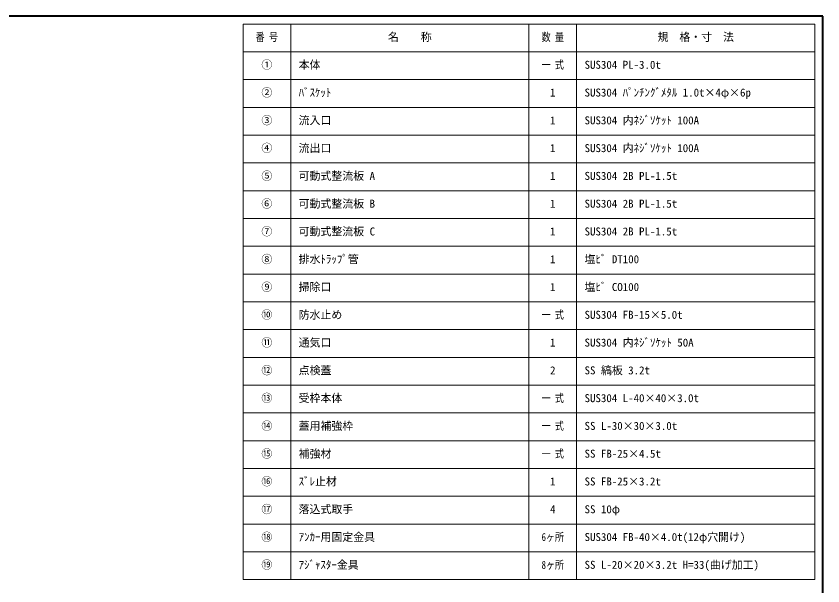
# Model space of a CAD drawing. Units: millimetres at full size, sheet at 1:10; details may follow other scales. Extents: x -2126 to 1924, y -1326 to 1484.
# Drawn here: x -107 to 1924, y 48 to 1484 of the extents above; entities that cross this region are included whole.
import ezdxf
from ezdxf.enums import TextEntityAlignment as Align

# ---------------------------------------------------------------- set-up
doc = ezdxf.new("R2010")
doc.units = ezdxf.units.MM
doc.header["$LTSCALE"] = 10
doc.layers.add('0-0_ﾚｲﾔ1', color=4, linetype='Continuous', lineweight=9)
doc.styles.add('ＭＳ ゴシック', font='')
doc.styles.get('ＭＳ ゴシック').set_extended_font_data('MS Gothic')

msp = doc.modelspace()

# ---------------------------------------------------------------- linework, layer by layer
at = {"layer": '0-0_ﾚｲﾔ1', "color": 1, "lineweight": 40}
for p, q in [((1923.78, 1484.05), (-2126.22, 1484.05)), ((1923.78, -1325.95), (1923.78, 1484.05))]:
    msp.add_line(p, q, dxfattribs=at)
at = {"layer": '0-0_ﾚｲﾔ1', "color": 3, "lineweight": 18}
for p, q in [((1903.78, 1464.05), (463.78, 1464.05)), ((583.78, 64.05), (583.78, 1464.05)), ((1183.78, 64.05), (1183.78, 1464.05)), ((1303.78, 64.05), (1303.78, 1464.05)), ((1903.78, 64.05), (1903.78, 1464.05)), ((1903.78, 1394.05), (463.78, 1394.05)), ((1903.78, 1324.05), (463.78, 1324.05)), ((1903.78, 1254.05), (463.78, 1254.05)), ((1903.78, 1184.05), (463.78, 1184.05)), ((1903.78, 1114.05), (463.78, 1114.05)), ((1903.78, 1044.05), (463.78, 1044.05)), ((1903.78, 974.05), (463.78, 974.05)), ((1903.78, 904.05), (463.78, 904.05)), ((1903.78, 834.05), (463.78, 834.05)), ((1903.78, 764.05), (463.78, 764.05)), ((1903.78, 694.05), (463.78, 694.05)), ((1903.78, 624.05), (463.78, 624.05)), ((1903.78, 554.05), (463.78, 554.05)), ((1903.78, 484.05), (463.78, 484.05)), ((1903.78, 414.05), (463.78, 414.05)), ((1903.78, 344.05), (463.78, 344.05)), ((1903.78, 274.05), (463.78, 274.05)), ((1903.78, 204.05), (463.78, 204.05)), ((1903.78, 134.05), (463.78, 134.05))]:
    msp.add_line(p, q, dxfattribs=at)
msp.add_lwpolyline([(1903.78, 64.05), (463.78, 64.05), (463.78, 1464.05)], dxfattribs=at)

# ---------------------------------------------------------------- texts
at = {"layer": '0-0_ﾚｲﾔ1', "color": 7, "style": 'ＭＳ ゴシック', "width": 0.8}
for s, p in [('番 号', (495.66, 1415.3)), ('数 量', (1215.66, 1415.3)), ('一 式', (1215.66, 1345.3)), ('一 式', (1215.66, 715.3)), ('一 式', (1215.66, 505.3)), ('一 式', (1215.66, 435.3)), ('一 式', (1215.66, 365.3)), ('6ヶ所', (1215.66, 155.3)), ('8ヶ所', (1215.66, 85.3))]:
    msp.add_text(s, height=20.16, dxfattribs=at).set_placement(p, align=Align.BOTTOM_LEFT)
at = {"layer": '0-0_ﾚｲﾔ1', "color": 7, "style": 'ＭＳ ゴシック'}
for s, p in [('名\u3000\u3000称', (828.78, 1415.3)), ('規\u3000格・寸\u3000法', (1507.53, 1415.3)), ('①', (510.03, 1345.3)), ('本体', (603.78, 1345.3)), ('SUS304 PL-3.0t', (1323.78, 1345.3)), ('②', (510.03, 1275.3)), ('ﾊﾞｽｹｯﾄ', (603.78, 1275.3)), ('1', (1236.91, 1275.3)), ('SUS304 ﾊﾟﾝﾁﾝｸﾞﾒﾀﾙ 1.0t×4φ×6p', (1323.78, 1275.3)), ('③', (510.03, 1205.3)), ('流入口', (603.78, 1205.3)), ('1', (1236.91, 1205.3)), ('SUS304 内ﾈｼﾞｿｹｯﾄ 100A', (1323.78, 1205.3)), ('④', (510.03, 1135.3)), ('流出口', (603.78, 1135.3)), ('1', (1236.91, 1135.3)), ('SUS304 内ﾈｼﾞｿｹｯﾄ 100A', (1323.78, 1135.3)), ('⑤', (510.03, 1065.3)), ('可動式整流板 A', (603.78, 1065.3)), ('1', (1236.91, 1065.3)), ('SUS304 2B PL-1.5t', (1323.78, 1065.3)), ('⑥', (510.03, 995.3)), ('可動式整流板 B', (603.78, 995.3)), ('1', (1236.91, 995.3)), ('SUS304 2B PL-1.5t', (1323.78, 995.3)), ('⑦', (510.03, 925.3)), ('可動式整流板 C', (603.78, 925.3)), ('1', (1236.91, 925.3)), ('SUS304 2B PL-1.5t', (1323.78, 925.3)), ('⑧', (510.03, 855.3)), ('排水ﾄﾗｯﾌﾟ管', (603.78, 855.3)), ('1', (1236.91, 855.3)), ('塩ﾋﾞ DT100', (1323.78, 855.3)), ('⑨', (510.03, 785.3)), ('掃除口', (603.78, 785.3)), ('塩ﾋﾞ CO100', (1323.78, 785.3)), ('1', (1236.91, 785.3)), ('⑩', (510.03, 715.3)), ('防水止め', (603.78, 715.3)), ('SUS304 FB-15×5.0t', (1323.78, 715.3)), ('⑪', (510.03, 645.3)), ('通気口', (603.78, 645.3)), ('1', (1236.91, 645.3)), ('SUS304 内ﾈｼﾞｿｹｯﾄ 50A', (1323.78, 645.3)), ('⑫', (510.03, 575.3)), ('点検蓋', (603.78, 575.3)), ('2', (1236.91, 575.3)), ('SS 縞板 3.2t', (1323.78, 575.3)), ('⑬', (510.03, 505.3)), ('受枠本体', (603.78, 505.3)), ('SUS304 L-40×40×3.0t', (1323.78, 505.3)), ('⑭', (510.03, 435.3)), ('蓋用補強枠', (603.78, 435.3)), ('SS L-30×30×3.0t', (1323.78, 435.3)), ('⑮', (510.03, 365.3)), ('補強材', (603.78, 365.3)), ('SS FB-25×4.5t', (1323.78, 365.3)), ('⑯', (510.03, 295.3)), ('ｽﾞﾚ止材', (603.78, 295.3)), ('1', (1236.91, 295.3)), ('SS FB-25×3.2t', (1323.78, 295.3)), ('⑰', (510.03, 225.3)), ('落込式取手', (603.78, 225.3)), ('4', (1236.91, 225.3)), ('SS 10φ', (1323.78, 225.3)), ('⑱', (510.03, 155.3)), ('ｱﾝｶｰ用固定金具', (603.78, 155.3)), ('SUS304 FB-40×4.0t(12φ穴開け)', (1323.78, 155.3)), ('⑲', (510.03, 85.3)), ('ｱｼﾞｬｽﾀｰ金具', (603.78, 85.3)), ('SS L-20×20×3.2t H=33(曲げ加工)', (1323.78, 85.3))]:
    msp.add_text(s, height=20.16, dxfattribs=at).set_placement(p, align=Align.BOTTOM_LEFT)

doc.saveas('drawing.dxf')
